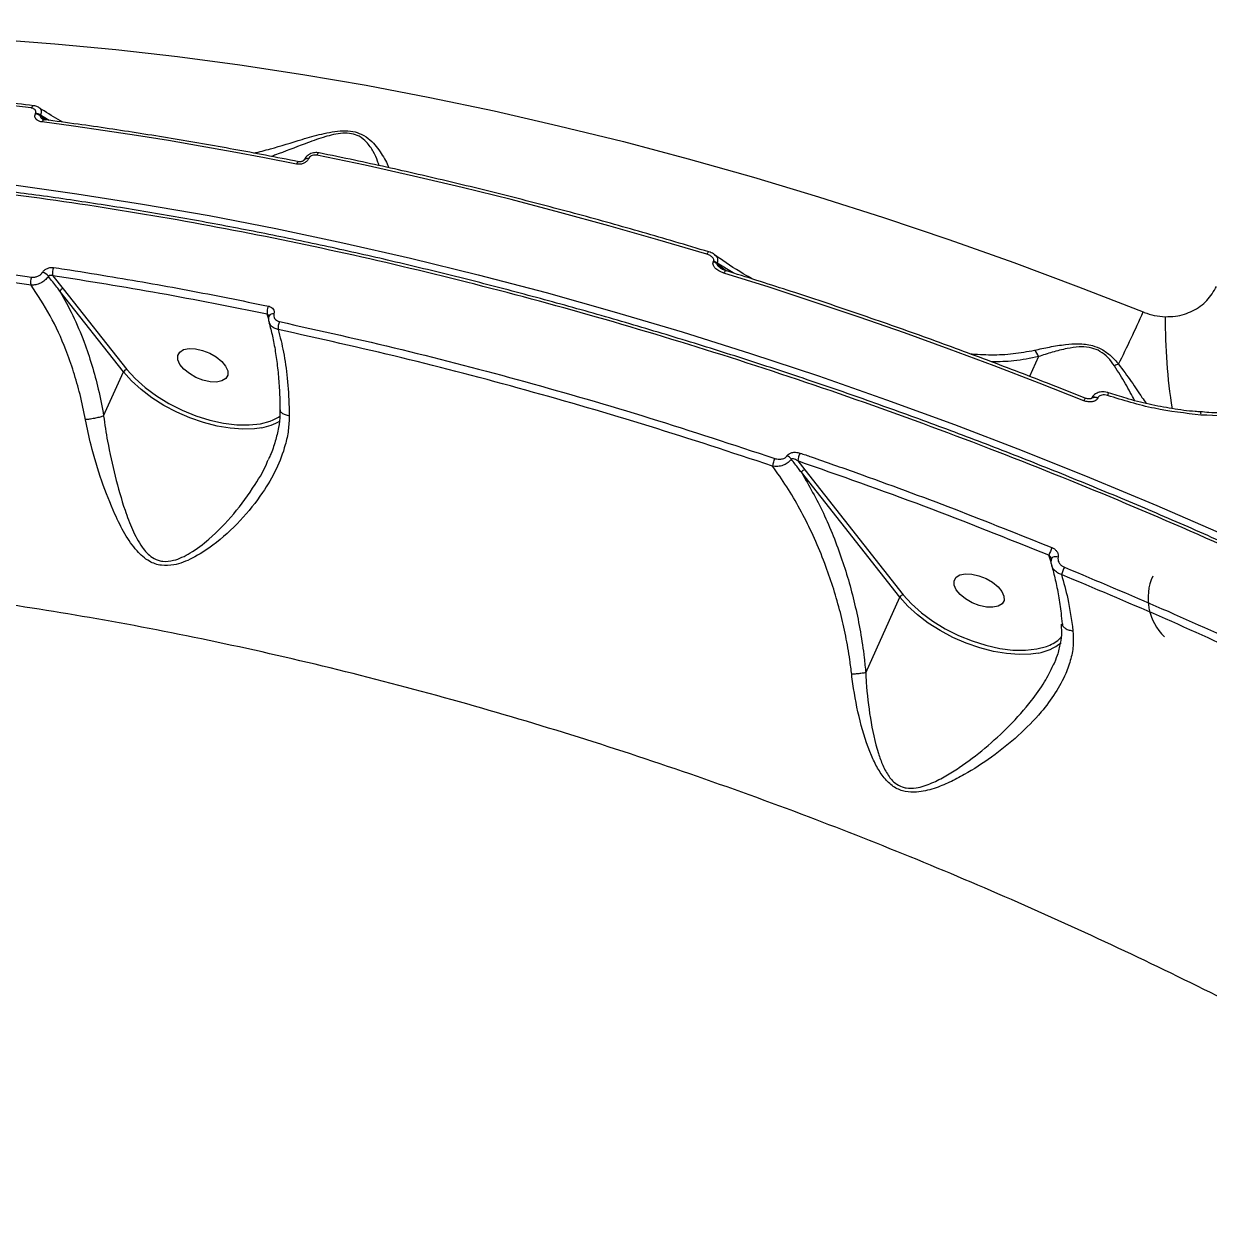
# Model space of a CAD drawing. Header units: millimetres. Extents: x -6523 to 7556, y -5559 to 6101.
# Drawn here: x -1837.7 to -1639.4, y 1370.3 to 1573 of the extents above; entities that cross this region are included whole.
import ezdxf

# ---------------------------------------------------------------- set-up
doc = ezdxf.new("R2010")
doc.units = ezdxf.units.MM
for name, color, linetype in [('DIKOM_ОБЪЕКТ', 7, 'Continuous'), ('DIKOM_РАЗМЕР_ЗОНА', 7, 'Continuous'), ('DIKOM_РАЗМЕР_ОБЪЕКТА', 7, 'Continuous')]:
    doc.layers.add(name, color=color, linetype=linetype)
doc.styles.add('style1', font='arial.ttf', dxfattribs={"width": 0.8})
doc.dimstyles.new('1-50', dxfattribs={"dimtxt": 300, "dimasz": 200, "dimexe": 100, "dimexo": 0, "dimgap": 100, "dimtad": 1, "dimtxsty": 'style1', "dimcen": 200, "dimclrd": 7, "dimclre": 7, "dimclrt": 7, "dimadec": 1, "dimazin": 2, "dimtfac": 1, "dimtmove": 0, "dimatfit": 2, "dimfxl": 0, "dimlwd": 25, "dimlwe": 18, "dimarcsym": 0})

# ---------------------------------------------------------------- blocks, each defined once
blk = doc.blocks.new('*D10')
at = {"layer": 'Defpoints', "color": 0, "transparency": 16777216}
for p in [(-1823.23, 4314.24), (3842.01, -3170.82), (6537.88, -3170.82)]:
    blk.add_point(p, dxfattribs=at)
at = {"layer": 'DIKOM_РАЗМЕР_ОБЪЕКТА', "color": 7, "lineweight": 18, "transparency": 16777216}
for p, q in [((-1823.23, 4314.24), (6637.88, 4314.24)), ((3842.01, -3170.82), (6637.88, -3170.82))]:
    blk.add_line(p, q, dxfattribs=at)
at = {"layer": 'DIKOM_РАЗМЕР_ОБЪЕКТА', "color": 7, "lineweight": 25, "transparency": 16777216}
blk.add_line((6537.88, 3914.24), (6537.88, -2770.82), dxfattribs=at)
at = {"layer": 'DIKOM_РАЗМЕР_ОБЪЕКТА', "color": 7, "transparency": 16777216}
for points in [[(6471.22, 3914.24), (6604.55, 3914.24), (6537.88, 4314.24)], [(6471.22, -2770.82), (6604.55, -2770.82), (6537.88, -3170.82)]]:
    blk.add_solid(points, dxfattribs=at)
at = {"layer": 'DIKOM_РАЗМЕР_ОБЪЕКТА', "color": 7, "transparency": 16777216, "insert": (6304.71, 207.11), "char_height": 300, "attachment_point": 5, "rotation": 90, "style": 'style1'}
blk.add_mtext('7500', dxfattribs=at)
blk = doc.blocks.new('*D13')
at = {"layer": 'Defpoints', "color": 0, "transparency": 16777216}
for p in [(-2358.18, 6101.03), (4341.71, -4605.15), (7455.88, -4605.15)]:
    blk.add_point(p, dxfattribs=at)
at = {"layer": 'DIKOM_РАЗМЕР_ЗОНА', "color": 7, "lineweight": 18, "transparency": 16777216}
for p, q in [((-2358.18, 6101.03), (7555.88, 6101.03)), ((4341.71, -4605.15), (7555.88, -4605.15))]:
    blk.add_line(p, q, dxfattribs=at)
at = {"layer": 'DIKOM_РАЗМЕР_ЗОНА', "color": 7, "lineweight": 25, "transparency": 16777216}
blk.add_line((7455.88, 5701.03), (7455.88, -4205.15), dxfattribs=at)
at = {"layer": 'DIKOM_РАЗМЕР_ЗОНА', "color": 7, "transparency": 16777216}
for points in [[(7389.22, 5701.03), (7522.55, 5701.03), (7455.88, 6101.03)], [(7389.22, -4205.15), (7522.55, -4205.15), (7455.88, -4605.15)]]:
    blk.add_solid(points, dxfattribs=at)
at = {"layer": 'DIKOM_РАЗМЕР_ЗОНА', "color": 7, "transparency": 16777216, "insert": (7222.71, 375.61), "char_height": 300, "attachment_point": 5, "rotation": 90, "style": 'style1'}
blk.add_mtext('10700', dxfattribs=at)

msp = doc.modelspace()

# ---------------------------------------------------------------- linework, layer by layer
at = {"layer": 'DIKOM_ОБЪЕКТ', "color": 7, "linetype": 'Continuous', "lineweight": 15}
for p, q in [((-1835.843, 1558.036), (-1835.807, 1558.117)), ((-1834.968, 1557.771), (-1835.004, 1557.69)), ((-1835.004, 1557.69), (-1834.083, 1557)), ((-1833.514, 1556.923), (-1834.968, 1557.771)), ((-1790.843, 1550.319), (-1790.854, 1550.294)), ((-1790.104, 1550.505), (-1790.116, 1550.48)), ((-1722.362, 1533.232), (-1722.32, 1533.327)), ((-1721.744, 1533.035), (-1721.787, 1532.941)), ((-1721.787, 1532.941), (-1720.178, 1531.721)), ((-1719.037, 1531.367), (-1721.744, 1533.035)), ((-1832.889, 1530.9), (-1831.165, 1528.736)), ((-1831.165, 1528.736), (-1820.512, 1515.211)), ((-1821.086, 1514.8), (-1831.739, 1528.326)), ((-1796.742, 1523.615), (-1797.021, 1524.453)), ((-1796.717, 1524.197), (-1796.721, 1524.187)), ((-1667.937, 1517.368), (-1669.43, 1514.055)), ((-1824.409, 1507.427), (-1821.086, 1514.8)), ((-1657.971, 1510.499), (-1658.004, 1510.425)), ((-1656.198, 1511.295), (-1656.199, 1511.296)), ((-1708.235, 1499.899), (-1707.048, 1498.403)), ((-1707.048, 1498.403), (-1690.572, 1477.485)), ((-1691.147, 1477.074), (-1707.623, 1497.993)), ((-1665.797, 1482.968), (-1666.175, 1484.1)), ((-1696.85, 1464.42), (-1691.147, 1477.074)), ((-1665.448, 1465.702), (-1665.338, 1465.91))]:
    msp.add_line(p, q, dxfattribs=at)
at = {"layer": 'DIKOM_ОБЪЕКТ', "color": 7, "linetype": 'Continuous', "lineweight": 15, "flags": 128}
for points in [[(-1842.691, 1570.5), (-1832.592, 1569.764), (-1822.372, 1568.808), (-1812.041, 1567.631), (-1801.607, 1566.236), (-1791.082, 1564.624), (-1780.475, 1562.796), (-1769.795, 1560.754), (-1759.052, 1558.5), (-1748.257, 1556.035), (-1737.42, 1553.362), (-1726.55, 1550.484), (-1715.658, 1547.404), (-1704.753, 1544.123), (-1693.847, 1540.646), (-1682.949, 1536.975), (-1672.069, 1533.114), (-1661.217, 1529.067), (-1650.404, 1524.837)], [(-1836.527, 1558.996), (-1846.311, 1560.137), (-1856.006, 1561.1), (-1865.605, 1561.883), (-1875.102, 1562.487), (-1884.491, 1562.91), (-1893.764, 1563.153), (-1902.915, 1563.215), (-1911.938, 1563.096)], [(-1836.118, 1559.374), (-1836.128, 1559.375), (-1836.211, 1559.363), (-1836.296, 1559.318), (-1836.378, 1559.239), (-1836.456, 1559.131), (-1836.527, 1558.996)], [(-1792.125, 1549.607), (-1797.51, 1550.661), (-1802.879, 1551.666), (-1808.232, 1552.621), (-1813.567, 1553.527), (-1818.883, 1554.383), (-1824.18, 1555.189), (-1829.455, 1555.946), (-1834.71, 1556.652)], [(-1788.356, 1551.484), (-1788.374, 1551.486), (-1788.442, 1551.472), (-1788.513, 1551.425), (-1788.586, 1551.345), (-1788.658, 1551.235), (-1788.727, 1551.101)], [(-1723.43, 1534.499), (-1731.639, 1536.942), (-1739.842, 1539.281), (-1748.036, 1541.517), (-1756.215, 1543.647), (-1764.378, 1545.672), (-1772.519, 1547.589), (-1780.637, 1549.399), (-1788.727, 1551.101)], [(-1791.752, 1549.99), (-1791.754, 1549.99), (-1791.825, 1549.984), (-1791.9, 1549.94), (-1791.977, 1549.86), (-1792.053, 1549.748), (-1792.125, 1549.607)], [(-1839.85, 1546.165), (-1828.911, 1544.649), (-1817.882, 1542.917), (-1806.774, 1540.971), (-1795.594, 1538.812), (-1784.352, 1536.441), (-1773.059, 1533.862), (-1761.723, 1531.076), (-1750.355, 1528.085), (-1738.963, 1524.891), (-1727.557, 1521.499), (-1716.147, 1517.91), (-1704.743, 1514.127), (-1693.354, 1510.154), (-1681.989, 1505.994), (-1670.659, 1501.651), (-1659.372, 1497.128), (-1648.139, 1492.429), (-1636.968, 1487.557), (-1625.869, 1482.518), (-1614.852, 1477.315), (-1603.926, 1471.953)], [(-1723.124, 1534.899), (-1723.14, 1534.901), (-1723.186, 1534.881), (-1723.24, 1534.829), (-1723.3, 1534.746), (-1723.364, 1534.634), (-1723.43, 1534.499)], [(-1720.281, 1531.753), (-1720.287, 1531.755), (-1720.332, 1531.741), (-1720.386, 1531.692), (-1720.447, 1531.608), (-1720.514, 1531.493), (-1720.583, 1531.352)], [(-1660.352, 1509.986), (-1667.836, 1512.941), (-1675.338, 1515.817), (-1682.856, 1518.612), (-1690.386, 1521.326), (-1697.927, 1523.958), (-1705.475, 1526.507), (-1713.028, 1528.972), (-1720.583, 1531.352)], [(-1811.986, 1517.556), (-1811.656, 1518.132), (-1811.016, 1518.529), (-1810.115, 1518.714), (-1809.028, 1518.671), (-1807.843, 1518.406), (-1806.655, 1517.938), (-1805.561, 1517.306), (-1804.649, 1516.561), (-1803.993, 1515.764), (-1803.647, 1514.979), (-1803.638, 1514.269), (-1803.968, 1513.692), (-1804.608, 1513.295), (-1805.509, 1513.111), (-1806.596, 1513.153), (-1807.781, 1513.419), (-1808.969, 1513.887), (-1810.063, 1514.518), (-1810.975, 1515.263), (-1811.631, 1516.061), (-1811.977, 1516.846), (-1811.986, 1517.556)], [(-1797.94, 1505.456), (-1799.149, 1505.283), (-1801.106, 1505.212), (-1803.211, 1505.364), (-1805.42, 1505.737), (-1807.685, 1506.321), (-1809.957, 1507.106), (-1812.185, 1508.073), (-1814.323, 1509.201), (-1816.323, 1510.467), (-1818.143, 1511.842), (-1819.742, 1513.297), (-1821.086, 1514.8)], [(-1820.512, 1515.211), (-1819.128, 1513.673), (-1817.471, 1512.19), (-1815.581, 1510.796), (-1813.502, 1509.526), (-1811.287, 1508.411), (-1808.987, 1507.476), (-1806.659, 1506.746), (-1804.359, 1506.237), (-1802.142, 1505.961), (-1800.063, 1505.926), (-1798.17, 1506.133), (-1796.511, 1506.575), (-1796.017, 1506.773)], [(-1659.057, 1510.334), (-1659.039, 1510.368), (-1658.925, 1510.473), (-1658.749, 1510.535), (-1658.524, 1510.547), (-1658.269, 1510.51), (-1658.004, 1510.425)], [(-1659.024, 1510.408), (-1659.006, 1510.441), (-1658.892, 1510.547), (-1658.716, 1510.608), (-1658.491, 1510.621), (-1658.236, 1510.583), (-1657.971, 1510.499)], [(-1796.017, 1506.773), (-1795.124, 1507.243), (-1794.893, 1507.396)], [(-1664.648, 1483.77), (-1664.886, 1483.817), (-1665.118, 1483.831), (-1665.331, 1483.813), (-1665.514, 1483.764), (-1665.654, 1483.685), (-1665.744, 1483.582), (-1665.771, 1483.515)], [(-1682.046, 1479.83), (-1681.717, 1480.406), (-1681.076, 1480.803), (-1680.176, 1480.988), (-1679.089, 1480.945), (-1677.903, 1480.68), (-1676.715, 1480.212), (-1675.621, 1479.58), (-1674.709, 1478.835), (-1674.054, 1478.038), (-1673.708, 1477.253), (-1673.699, 1476.543), (-1674.028, 1475.966), (-1674.669, 1475.569), (-1675.569, 1475.385), (-1676.656, 1475.427), (-1677.842, 1475.693), (-1679.03, 1476.16), (-1680.124, 1476.792), (-1681.036, 1477.537), (-1681.691, 1478.335), (-1682.037, 1479.12), (-1682.046, 1479.83)], [(-1668.001, 1467.73), (-1669.21, 1467.557), (-1671.166, 1467.486), (-1673.272, 1467.638), (-1675.481, 1468.01), (-1677.746, 1468.595), (-1680.017, 1469.38), (-1682.246, 1470.346), (-1684.384, 1471.475), (-1686.384, 1472.741), (-1688.203, 1474.116), (-1689.802, 1475.571), (-1691.147, 1477.074)], [(-1690.572, 1477.485), (-1689.189, 1475.947), (-1687.532, 1474.464), (-1685.642, 1473.07), (-1683.564, 1471.8), (-1681.348, 1470.685), (-1679.049, 1469.751), (-1676.721, 1469.02), (-1674.421, 1468.511), (-1672.204, 1468.235), (-1670.125, 1468.2), (-1668.232, 1468.406), (-1666.572, 1468.849), (-1666.034, 1469.067)]]:
    msp.add_lwpolyline(points, dxfattribs=at)
at = {"layer": 'DIKOM_ОБЪЕКТ', "color": 7, "linetype": 'Continuous', "lineweight": 15}
for centre, radius, start, end in [((-1836.101, 1556.218), 1.836, 53.29966, 81.92083), ((-1836.065, 1556.299), 1.836, 53.29966, 81.92083), ((-1834.215, 1556.527), 0.51, 99.86799, 165.84152), ((-1790.355, 1549.876), 0.649, 68.37389, 140.51091), ((-1790.344, 1549.898), 0.653, 68.47815, 139.929), ((-1722.91, 1531.437), 1.877, 53.23665, 73.03203), ((-1722.865, 1531.537), 1.872, 53.20838, 73.0603), ((-1834.602, 1529.853), 2.032, 155.9928, 194.90802), ((-1835.216, 1529.554), 2.008, 38.75788, 73.40252), ((-1830.961, 1531.457), 2.007, 155.61169, 196.11974), ((-1831.08, 1528.01), 0.731, 96.68334, 154.39089), ((-1794.678, 1524.833), 2.374, 155.31831, 189.2198), ((-1796.093, 1523.828), 0.725, 75.5963, 149.34806), ((-1879.394, 1627.422), 250.918, 333.66292, 335.86809), ((-1792.729, 1522.203), 2.479, 155.63326, 187.16583), ((-1551.374, 1523.418), 95.352, 179.61855, 188.92595), ((-1670.443, 1516.593), 2.624, 17.18712, 44.67369), ((-1820.427, 1514.484), 0.731, 96.67688, 154.39735), ((-1653.808, 1513.341), 2.851, 104.48968, 119.53451), ((-1659.227, 1509.642), 1.177, 139.17351, 162.99178), ((-1653.594, 1509.996), 2.911, 153.47774, 162.94846), ((-1799.508, 1514.338), 9.019, 280.01144, 300.85368), ((-1641.377, 1507.722), 0.653, 347.9105, 34.96884), ((-1707.521, 1498.239), 5.006, 155.46114, 170.8016), ((-1710.782, 1499.099), 1.832, 36.09646, 64.94503), ((-1703.259, 1499.107), 5.039, 155.27817, 170.9598), ((-1706.963, 1497.676), 0.732, 96.71351, 154.37647), ((-1654.179, 1480.147), 12.631, 155.52751, 161.76244), ((-1650.102, 1475.992), 14.807, 155.61206, 160.77085), ((-1640.6, 1476.925), 9, 155.73929, 226.11929), ((-1690.487, 1476.758), 0.732, 96.70346, 154.38652), ((-1668.263, 1474.364), 5.748, 292.81862, 317.54241), ((-1669.243, 1475.621), 7.988, 278.94822, 309.5712)]:
    msp.add_arc(centre, radius, start, end, dxfattribs=at)
for points, knots in [([(-1836.118, 1559.374), (-1837.918, 1559.594), (-1843.139, 1560.233), (-1851.71, 1561.141), (-1861.791, 1562.033), (-1871.762, 1562.727), (-1881.618, 1563.224), (-1891.35, 1563.523), (-1900.782, 1563.622), (-1907.468, 1563.56), (-1910.964, 1563.483), (-1911.498, 1563.471)], [0, 0, 0, 0, 0.0688414, 0.1996445, 0.330454, 0.4612669, 0.5920831, 0.722903, 0.8537269, 0.9776718, 1, 1, 1, 1]), ([(-1835.807, 1558.117), (-1835.782, 1558.191), (-1835.733, 1558.341), (-1835.779, 1558.555), (-1835.908, 1558.744), (-1836.136, 1558.902), (-1836.363, 1558.974), (-1836.506, 1558.993), (-1836.527, 1558.996)], [0, 0, 0, 0, 0.1673652, 0.3344458, 0.5091094, 0.7130415, 0.9577421, 1, 1, 1, 1]), ([(-1835.213, 1559.036), (-1835.251, 1559.066), (-1835.45, 1559.226), (-1835.77, 1559.34), (-1836.053, 1559.349), (-1836.124, 1559.351)], [0, 0, 0, 0, 0.1498573, 0.7859591, 1, 1, 1, 1]), ([(-1835.214, 1559.031), (-1835.148, 1558.99), (-1834.985, 1558.889), (-1834.859, 1558.602), (-1834.823, 1558.217), (-1834.919, 1557.921), (-1834.968, 1557.771)], [0, 0, 0, 0, 0.1836157, 0.454804, 0.7245175, 1, 1, 1, 1]), ([(-1831.217, 1556.613), (-1832.286, 1557.209), (-1833.635, 1557.959), (-1834.933, 1558.862), (-1835.202, 1559.049)], [0, 0, 0, 0, 0.7927183, 1, 1, 1, 1]), ([(-1834.71, 1556.652), (-1834.74, 1556.656), (-1834.965, 1556.688), (-1835.324, 1556.803), (-1835.684, 1557.059), (-1835.884, 1557.358), (-1835.955, 1557.69), (-1835.881, 1557.921), (-1835.843, 1558.036)], [0, 0, 0, 0, 0.0392472, 0.2872415, 0.4952008, 0.6710051, 0.8352987, 1, 1, 1, 1]), ([(-1835.004, 1557.69), (-1835.011, 1557.669), (-1835.023, 1557.627), (-1835.005, 1557.526), (-1834.923, 1557.388), (-1834.793, 1557.251), (-1834.688, 1557.177), (-1834.647, 1557.149)], [0, 0, 0, 0, 0.1053024, 0.2092981, 0.4644839, 0.7960771, 1, 1, 1, 1]), ([(-1834.293, 1557.04), (-1834.352, 1557.045), (-1834.504, 1557.057), (-1834.624, 1557.124), (-1834.641, 1557.138), (-1834.644, 1557.141)], [0, 0, 0, 0, 0.330706, 0.8465068, 1, 1, 1, 1]), ([(-1791.752, 1549.99), (-1793.609, 1550.356), (-1798.992, 1551.419), (-1807.858, 1553.033), (-1818.32, 1554.765), (-1827.129, 1556.077), (-1832.435, 1556.781), (-1834.303, 1557.029)], [0, 0, 0, 0, 0.1293236, 0.3750385, 0.6207631, 0.8664948, 1, 1, 1, 1]), ([(-1799.261, 1551.433), (-1798.343, 1551.663), (-1795.793, 1552.302), (-1791.973, 1553.523), (-1788.473, 1554.529), (-1786.173, 1555.022), (-1784.401, 1555.229), (-1782.674, 1555.124), (-1781.063, 1554.589), (-1779.77, 1553.664), (-1778.725, 1552.537), (-1777.664, 1550.993), (-1776.94, 1549.717), (-1776.692, 1549.025), (-1776.673, 1548.972)], [0, 0, 0, 0, 0.1064775, 0.2957674, 0.4053244, 0.4608068, 0.5179025, 0.571324, 0.624868, 0.6967359, 0.7680803, 0.8395834, 0.9877104, 1, 1, 1, 1]), ([(-1778.314, 1549.336), (-1778.389, 1549.587), (-1778.617, 1550.349), (-1779.223, 1551.707), (-1780.216, 1553.15), (-1781.44, 1554.231), (-1782.873, 1554.76), (-1784.406, 1554.812), (-1785.939, 1554.563), (-1787.003, 1554.271), (-1788.615, 1553.78), (-1791.437, 1552.75), (-1794.347, 1551.58), (-1796.11, 1550.971), (-1796.348, 1550.889)], [0, 0, 0, 0, 0.05673651, 0.17190804, 0.28609032, 0.36697509, 0.42528202, 0.48344848, 0.54238358, 0.60169998, 0.61140082, 0.74039409, 0.96509316, 1, 1, 1, 1]), ([(-1788.36, 1551.471), (-1788.417, 1551.486), (-1788.721, 1551.568), (-1789.344, 1551.511), (-1790.079, 1551.221), (-1790.607, 1550.781), (-1790.761, 1550.438), (-1790.819, 1550.308)], [0, 0, 0, 0, 0.0608168, 0.324001, 0.6100801, 0.8526275, 1, 1, 1, 1]), ([(-1788.727, 1551.101), (-1788.851, 1551.115), (-1789.1, 1551.144), (-1789.487, 1551.054), (-1789.818, 1550.877), (-1790.017, 1550.675), (-1790.084, 1550.544), (-1790.104, 1550.505)], [0, 0, 0, 0, 0.2336625, 0.467314, 0.6955725, 0.9087368, 1, 1, 1, 1]), ([(-1723.124, 1534.899), (-1725.015, 1535.468), (-1730.499, 1537.12), (-1739.571, 1539.718), (-1750.327, 1542.633), (-1761.057, 1545.365), (-1771.754, 1547.91), (-1780.852, 1549.933), (-1786.373, 1551.074), (-1788.356, 1551.484)], [0, 0, 0, 0, 0.086465, 0.2507411, 0.4150218, 0.5793055, 0.7435927, 0.9078806, 1, 1, 1, 1]), ([(-1483.323, 1394.983), (-1486.743, 1397.578), (-1495.957, 1404.569), (-1511.56, 1415.669), (-1530.238, 1428.146), (-1549.705, 1440.302), (-1569.912, 1452.086), (-1590.808, 1463.444), (-1611.934, 1474.127), (-1633.211, 1484.115), (-1654.559, 1493.403), (-1676.326, 1502.141), (-1698.454, 1510.275), (-1720.872, 1517.76), (-1743.088, 1524.433), (-1765.029, 1530.289), (-1786.632, 1535.343), (-1808.248, 1539.677), (-1829.802, 1543.244), (-1851.215, 1546.013), (-1872.016, 1547.923), (-1892.148, 1548.987), (-1911.57, 1549.238), (-1930.598, 1548.679), (-1949.147, 1547.278), (-1967.14, 1545.018), (-1984.182, 1541.949), (-2000.235, 1538.101), (-2015.286, 1533.521), (-2029.582, 1528.133), (-2043.03, 1521.917), (-2055.597, 1514.897), (-2066.396, 1507.474), (-2073.334, 1502.12), (-2076.292, 1499.277), (-2076.597, 1498.984)], [0, 0, 0, 0, 0.0184442, 0.04969, 0.0809599, 0.1122057, 0.1443591, 0.1765388, 0.2086921, 0.2399379, 0.2712077, 0.3024535, 0.3346069, 0.3667865, 0.3989399, 0.4301857, 0.4614556, 0.4927014, 0.5248547, 0.5570344, 0.5891877, 0.6204335, 0.6517033, 0.6829491, 0.7151025, 0.7472821, 0.7794355, 0.8106811, 0.8419511, 0.8731969, 0.9053502, 0.9375297, 0.9696831, 0.9968779, 1, 1, 1, 1]), ([(-1483.305, 1395.508), (-1484.489, 1396.423), (-1488.535, 1399.55), (-1495.633, 1404.802), (-1504.571, 1411.251), (-1513.657, 1417.582), (-1522.858, 1423.788), (-1532.178, 1429.87), (-1541.62, 1435.829), (-1551.188, 1441.669), (-1560.883, 1447.392), (-1570.709, 1452.998), (-1580.668, 1458.49), (-1590.762, 1463.869), (-1600.998, 1469.137), (-1611.363, 1474.288), (-1621.825, 1479.306), (-1632.341, 1484.169), (-1642.882, 1488.863), (-1653.443, 1493.388), (-1664.029, 1497.745), (-1674.642, 1501.937), (-1685.288, 1505.965), (-1695.967, 1509.83), (-1706.684, 1513.533), (-1717.441, 1517.075), (-1728.242, 1520.458), (-1739.084, 1523.68), (-1749.941, 1526.732), (-1760.767, 1529.602), (-1771.523, 1532.278), (-1782.197, 1534.759), (-1792.794, 1537.045), (-1803.32, 1539.138), (-1813.777, 1541.04), (-1824.169, 1542.751), (-1834.497, 1544.271), (-1844.766, 1545.601), (-1854.978, 1546.741), (-1865.135, 1547.691), (-1875.218, 1548.448), (-1885.188, 1549.01), (-1895.004, 1549.373), (-1904.649, 1549.536), (-1914.126, 1549.501), (-1923.439, 1549.268), (-1932.59, 1548.837), (-1941.584, 1548.209), (-1950.422, 1547.383), (-1959.107, 1546.359), (-1967.641, 1545.136), (-1976.027, 1543.713), (-1984.254, 1542.092), (-1992.295, 1540.279), (-2000.115, 1538.279), (-2007.697, 1536.097), (-2015.036, 1533.735), (-2022.137, 1531.191), (-2029.003, 1528.467), (-2035.636, 1525.56), (-2042.038, 1522.472), (-2048.21, 1519.199), (-2054.154, 1515.743), (-2059.87, 1512.1), (-2065.362, 1508.276), (-2070.586, 1504.265), (-2074.282, 1501.249), (-2076.15, 1499.523), (-2076.452, 1499.244)], [0, 0, 0, 0, 0.0064609, 0.0220861, 0.0377157, 0.0532677, 0.0687479, 0.084174, 0.0995636, 0.1149342, 0.1303035, 0.1456855, 0.1610954, 0.1765507, 0.1920689, 0.2076676, 0.2233012, 0.2388777, 0.2543768, 0.2698166, 0.2852147, 0.3005886, 0.3159561, 0.3313329, 0.3467323, 0.3621721, 0.3776696, 0.3932424, 0.4088786, 0.4244889, 0.4400112, 0.4554691, 0.4708801, 0.486262, 0.5016321, 0.517008, 0.5324016, 0.5478303, 0.5633116, 0.578863, 0.5944935, 0.6101222, 0.6256725, 0.6411532, 0.6565817, 0.6719757, 0.6873527, 0.7027303, 0.718122, 0.7335431, 0.7490114, 0.7645442, 0.7801587, 0.7957935, 0.811373, 0.8268766, 0.8423217, 0.8577256, 0.8731055, 0.8884787, 0.9038609, 0.9192648, 0.9347078, 0.9502066, 0.9657787, 0.981401, 0.9969862, 1, 1, 1, 1]), ([(-1790.116, 1550.48), (-1790.146, 1550.421), (-1790.244, 1550.231), (-1790.532, 1549.936), (-1791.012, 1549.676), (-1791.578, 1549.544), (-1791.943, 1549.586), (-1792.125, 1549.607)], [0, 0, 0, 0, 0.0931866, 0.3038911, 0.5302396, 0.765192, 1, 1, 1, 1]), ([(-1790.858, 1550.288), (-1790.86, 1550.283), (-1790.865, 1550.271), (-1790.91, 1550.213), (-1790.993, 1550.142), (-1791.124, 1550.065), (-1791.302, 1550.001), (-1791.506, 1549.968), (-1791.669, 1549.971), (-1791.737, 1549.989), (-1791.749, 1549.992)], [0, 0, 0, 0, 0.1005758, 0.2067282, 0.3128756, 0.4505356, 0.591963, 0.762853, 0.9553001, 1, 1, 1, 1]), ([(-1917.225, 1536.513), (-1914.285, 1536.52), (-1905.684, 1536.542), (-1891.093, 1536.101), (-1873.291, 1534.964), (-1855.093, 1533.225), (-1842.67, 1531.529), (-1836.459, 1530.68)], [0, 0, 0, 0, 0.11445486, 0.33476567, 0.55507576, 0.77753853, 1, 1, 1, 1]), ([(-1836.566, 1529.33), (-1842.704, 1530.169), (-1854.979, 1531.846), (-1873.082, 1533.585), (-1890.906, 1534.732), (-1905.578, 1535.177), (-1914.214, 1535.156), (-1917.148, 1535.149)], [0, 0, 0, 0, 0.2203115, 0.4406224, 0.6630844, 0.8855463, 1, 1, 1, 1]), ([(-1722.187, 1534.442), (-1722.241, 1534.485), (-1722.507, 1534.691), (-1722.837, 1534.845), (-1723.117, 1534.894), (-1723.126, 1534.896)], [0, 0, 0, 0, 0.20050299, 0.97388579, 1, 1, 1, 1]), ([(-1722.32, 1533.327), (-1722.3, 1533.392), (-1722.262, 1533.522), (-1722.324, 1533.75), (-1722.516, 1534.022), (-1722.895, 1534.303), (-1723.246, 1534.432), (-1723.43, 1534.499)], [0, 0, 0, 0, 0.1206482, 0.2406811, 0.416882, 0.6949781, 1, 1, 1, 1]), ([(-1720.583, 1531.352), (-1720.875, 1531.461), (-1721.439, 1531.672), (-1722.046, 1532.131), (-1722.352, 1532.571), (-1722.45, 1532.931), (-1722.392, 1533.132), (-1722.362, 1533.232)], [0, 0, 0, 0, 0.3047275, 0.5876302, 0.7664485, 0.8828748, 1, 1, 1, 1]), ([(-1722.179, 1534.416), (-1722.06, 1534.336), (-1721.813, 1534.17), (-1721.659, 1533.799), (-1721.623, 1533.411), (-1721.703, 1533.163), (-1721.744, 1533.035)], [0, 0, 0, 0, 0.2666253, 0.5568708, 0.7724927, 1, 1, 1, 1]), ([(-1715.725, 1530.311), (-1716.075, 1530.51), (-1717.979, 1531.587), (-1720.134, 1532.961), (-1721.899, 1534.227), (-1722.173, 1534.424)], [0, 0, 0, 0, 0.1598209, 0.8693877, 1, 1, 1, 1]), ([(-1721.787, 1532.941), (-1721.791, 1532.926), (-1721.8, 1532.894), (-1721.783, 1532.821), (-1721.697, 1532.663), (-1721.469, 1532.416), (-1721.223, 1532.263), (-1721.081, 1532.175)], [0, 0, 0, 0, 0.046753, 0.1043679, 0.2089042, 0.5450183, 1, 1, 1, 1]), ([(-1833.65, 1530.811), (-1833.669, 1530.781), (-1833.824, 1530.546), (-1834.221, 1530.119), (-1834.945, 1529.648), (-1835.775, 1529.346), (-1836.303, 1529.336), (-1836.566, 1529.33)], [0, 0, 0, 0, 0.0333429, 0.2664487, 0.5082691, 0.7552632, 1, 1, 1, 1]), ([(-1836.459, 1530.68), (-1836.292, 1530.67), (-1835.958, 1530.65), (-1835.437, 1530.8), (-1834.987, 1531.064), (-1834.746, 1531.318), (-1834.653, 1531.46), (-1834.642, 1531.478)], [0, 0, 0, 0, 0.2478842, 0.495917, 0.7364577, 0.9670287, 1, 1, 1, 1]), ([(-1834.642, 1531.478), (-1834.631, 1531.495), (-1834.538, 1531.639), (-1834.292, 1531.898), (-1833.832, 1532.166), (-1833.3, 1532.318), (-1832.959, 1532.297), (-1832.789, 1532.286)], [0, 0, 0, 0, 0.0299232, 0.2617869, 0.5039352, 0.752026, 1, 1, 1, 1]), ([(-1832.889, 1530.9), (-1832.962, 1530.925), (-1833.106, 1530.974), (-1833.324, 1530.982), (-1833.501, 1530.938), (-1833.597, 1530.873), (-1833.636, 1530.83), (-1833.646, 1530.816), (-1833.65, 1530.811)], [0, 0, 0, 0, 0.27261945, 0.53263728, 0.76673199, 0.9319723, 0.97408981, 1, 1, 1, 1]), ([(-1831.739, 1528.326), (-1831.901, 1528.54), (-1832.531, 1529.374), (-1833.172, 1530.198), (-1833.65, 1530.811)], [0, 0, 0, 0, 0.2563568, 1, 1, 1, 1]), ([(-1797.021, 1524.453), (-1803.04, 1525.665), (-1815.092, 1528.092), (-1826.952, 1529.963), (-1832.889, 1530.9)], [0, 0, 0, 0, 0.4994497, 1, 1, 1, 1]), ([(-1832.789, 1532.286), (-1832.187, 1532.195), (-1829.178, 1531.74), (-1821.723, 1530.548), (-1810.36, 1528.562), (-1801.345, 1526.737), (-1796.835, 1525.825)], [0, 0, 0, 0, 0.0507681, 0.253849, 0.6266962, 1, 1, 1, 1]), ([(-1720.273, 1531.772), (-1720.349, 1531.789), (-1720.661, 1531.86), (-1720.978, 1532.033), (-1721.148, 1532.18), (-1721.17, 1532.199)], [0, 0, 0, 0, 0.2180282, 0.8989696, 1, 1, 1, 1]), ([(-1660.118, 1510.412), (-1661.99, 1511.157), (-1667.419, 1513.317), (-1676.437, 1516.771), (-1687.173, 1520.717), (-1697.934, 1524.495), (-1708.52, 1528.039), (-1715.972, 1530.417), (-1719.828, 1531.613), (-1720.281, 1531.753)], [0, 0, 0, 0, 0.0939966, 0.272577, 0.4511628, 0.6297499, 0.8083368, 0.9775292, 1, 1, 1, 1]), ([(-1827.464, 1506.803), (-1827.746, 1508.217), (-1828.291, 1510.952), (-1829.41, 1514.857), (-1830.998, 1519.346), (-1833.281, 1524.399), (-1835.462, 1527.672), (-1836.566, 1529.33)], [0, 0, 0, 0, 0.164793, 0.3184406, 0.4735233, 0.7333105, 1, 1, 1, 1]), ([(-1646.725, 1524.053), (-1646.145, 1524.064), (-1644.522, 1524.095), (-1642.02, 1524.922), (-1639.569, 1526.639), (-1638.615, 1528.287), (-1638.133, 1529.118)], [0, 0, 0, 0, 0.1529609, 0.4283747, 0.7114383, 1, 1, 1, 1]), ([(-1831.739, 1528.326), (-1831.002, 1527.002), (-1829.518, 1524.337), (-1827.761, 1520.137), (-1826.352, 1515.968), (-1825.228, 1511.831), (-1824.687, 1508.924), (-1824.409, 1507.427)], [0, 0, 0, 0, 0.219899, 0.4427753, 0.6236712, 0.8062565, 1, 1, 1, 1]), ([(-1796.72, 1524.19), (-1796.728, 1524.215), (-1796.749, 1524.285), (-1796.842, 1524.376), (-1796.945, 1524.432), (-1797.009, 1524.45), (-1797.021, 1524.453)], [0, 0, 0, 0, 0.2026713, 0.5596916, 0.9174405, 1, 1, 1, 1]), ([(-1796.835, 1525.825), (-1796.8, 1525.816), (-1796.611, 1525.773), (-1796.3, 1525.626), (-1796.006, 1525.322), (-1795.853, 1524.941), (-1795.893, 1524.667), (-1795.913, 1524.53)], [0, 0, 0, 0, 0.054586, 0.2913731, 0.5278283, 0.7639989, 1, 1, 1, 1]), ([(-1795.913, 1524.53), (-1795.933, 1524.392), (-1795.974, 1524.117), (-1795.819, 1523.733), (-1795.523, 1523.427), (-1795.211, 1523.278), (-1795.022, 1523.234), (-1794.987, 1523.226)], [0, 0, 0, 0, 0.2363934, 0.4729093, 0.7098616, 0.9468426, 1, 1, 1, 1]), ([(-1650.404, 1524.837), (-1650.35, 1524.815), (-1649.747, 1524.578), (-1648.527, 1524.205), (-1647.333, 1524.104), (-1646.725, 1524.053)], [0, 0, 0, 0, 0.0467922, 0.5142713, 1, 1, 1, 1]), ([(-1796.703, 1524.194), (-1796.719, 1524.15), (-1796.828, 1523.844), (-1796.842, 1523.447), (-1796.705, 1523.164), (-1796.688, 1523.129)], [0, 0, 0, 0, 0.1296572, 0.8923874, 1, 1, 1, 1]), ([(-1796.732, 1523.091), (-1796.533, 1522.342), (-1796.131, 1520.833), (-1795.655, 1518.271), (-1795.277, 1515.504), (-1795.027, 1512.529), (-1794.901, 1510.152), (-1794.903, 1508.735), (-1794.903, 1508.409)], [0, 0, 0, 0, 0.1852196, 0.3732057, 0.5626773, 0.7529437, 0.9432347, 1, 1, 1, 1]), ([(-1795.189, 1521.894), (-1795.246, 1521.906), (-1795.56, 1521.975), (-1796.066, 1522.212), (-1796.527, 1522.636), (-1796.629, 1522.978), (-1796.669, 1523.111)], [0, 0, 0, 0, 0.078486, 0.4280681, 0.7775952, 1, 1, 1, 1]), ([(-1794.987, 1523.226), (-1788.171, 1521.712), (-1774.537, 1518.685), (-1753.835, 1513.25), (-1732.995, 1507.217), (-1719.049, 1502.618), (-1712.075, 1500.318)], [0, 0, 0, 0, 0.2485966, 0.4971929, 0.7485967, 1, 1, 1, 1]), ([(-1795.189, 1521.894), (-1794.872, 1520.663), (-1794.233, 1518.178), (-1793.633, 1513.764), (-1793.389, 1510.105), (-1793.352, 1507.936), (-1793.344, 1507.477)], [0, 0, 0, 0, 0.2991599, 0.6039873, 0.9163491, 1, 1, 1, 1]), ([(-1712.463, 1499.039), (-1719.343, 1501.309), (-1733.103, 1505.848), (-1753.819, 1511.855), (-1774.554, 1517.31), (-1788.31, 1520.366), (-1795.189, 1521.894)], [0, 0, 0, 0, 0.2485966, 0.4971936, 0.7485973, 1, 1, 1, 1]), ([(-1679.482, 1517.862), (-1678.268, 1517.777), (-1675.807, 1517.605), (-1672.151, 1517.783), (-1669.772, 1518.219), (-1668.578, 1518.437)], [0, 0, 0, 0, 0.3266234, 0.6620152, 1, 1, 1, 1]), ([(-1668.578, 1518.437), (-1667.76, 1518.622), (-1666.127, 1518.99), (-1663.661, 1519.404), (-1661.248, 1519.586), (-1659.116, 1519.364), (-1657.221, 1518.597), (-1655.72, 1517.482), (-1654.932, 1516.574), (-1654.521, 1516.102)], [0, 0, 0, 0, 0.184782, 0.3692504, 0.5090858, 0.6522167, 0.7508588, 0.8702111, 1, 1, 1, 1]), ([(-1655.213, 1515.822), (-1655.551, 1516.287), (-1656.189, 1517.166), (-1657.487, 1518.254), (-1659.102, 1518.912), (-1660.321, 1519.005), (-1661.707, 1518.958), (-1663.38, 1518.7), (-1665.661, 1518.11), (-1667.178, 1517.615), (-1667.937, 1517.368)], [0, 0, 0, 0, 0.1297968, 0.2451247, 0.3384626, 0.4557891, 0.477232, 0.6177205, 0.8086909, 1, 1, 1, 1]), ([(-1667.937, 1517.368), (-1669.303, 1517.083), (-1671.851, 1516.551), (-1674.512, 1516.501), (-1675.745, 1516.478)], [0, 0, 0, 0, 0.5364807, 1, 1, 1, 1]), ([(-1651.854, 1510.016), (-1651.865, 1510.038), (-1652.291, 1510.838), (-1653.299, 1512.793), (-1654.575, 1514.813), (-1655.213, 1515.822)], [0, 0, 0, 0, 0.013964, 0.5074402, 1, 1, 1, 1]), ([(-1654.521, 1516.102), (-1653.795, 1515.121), (-1652.325, 1513.136), (-1650.866, 1510.907), (-1650.152, 1509.85), (-1649.932, 1509.525)], [0, 0, 0, 0, 0.40310982, 0.81623883, 1, 1, 1, 1]), ([(-1658.004, 1510.425), (-1658.051, 1510.343), (-1658.161, 1510.153), (-1658.486, 1509.925), (-1658.986, 1509.772), (-1659.648, 1509.761), (-1660.109, 1509.909), (-1660.352, 1509.986)], [0, 0, 0, 0, 0.12058409, 0.27838864, 0.47059473, 0.720825, 1, 1, 1, 1]), ([(-1659.045, 1510.361), (-1659.055, 1510.354), (-1659.078, 1510.34), (-1659.169, 1510.305), (-1659.323, 1510.276), (-1659.574, 1510.272), (-1659.86, 1510.313), (-1660.043, 1510.392), (-1660.113, 1510.421)], [0, 0, 0, 0, 0.0805765, 0.1860077, 0.3107607, 0.5146642, 0.8144362, 1, 1, 1, 1]), ([(-1656.203, 1511.284), (-1656.286, 1511.315), (-1656.668, 1511.457), (-1657.343, 1511.493), (-1658.114, 1511.32), (-1658.656, 1510.952), (-1658.961, 1510.623), (-1659.013, 1510.419), (-1659.017, 1510.406)], [0, 0, 0, 0, 0.081085, 0.3737102, 0.6040481, 0.8025698, 0.9872621, 1, 1, 1, 1]), ([(-1656.377, 1510.85), (-1656.541, 1510.893), (-1656.865, 1510.979), (-1657.323, 1510.952), (-1657.67, 1510.828), (-1657.877, 1510.667), (-1657.944, 1510.546), (-1657.971, 1510.499)], [0, 0, 0, 0, 0.2734465, 0.5392826, 0.7386514, 0.8988867, 1, 1, 1, 1]), ([(-1640.738, 1507.585), (-1643.35, 1507.879), (-1648.639, 1508.473), (-1653.777, 1510.051), (-1656.377, 1510.85)], [0, 0, 0, 0, 0.4938402, 1, 1, 1, 1]), ([(-1640.84, 1508.118), (-1641.12, 1508.134), (-1642.687, 1508.222), (-1645.56, 1508.629), (-1649.433, 1509.356), (-1652.994, 1510.25), (-1655.221, 1510.996), (-1656.189, 1511.321)], [0, 0, 0, 0, 0.0540973, 0.3031962, 0.5537897, 0.8057949, 1, 1, 1, 1]), ([(-1794.918, 1508.427), (-1794.908, 1508.167), (-1794.872, 1507.193), (-1795.116, 1505.436), (-1795.656, 1503.164), (-1796.26, 1501.363), (-1796.749, 1500.349), (-1796.869, 1500.1)], [0, 0, 0, 0, 0.0939973, 0.3518205, 0.6234034, 0.9075918, 1, 1, 1, 1]), ([(-1794.857, 1508.431), (-1794.851, 1508.342), (-1794.838, 1508.136), (-1794.489, 1507.84), (-1793.99, 1507.622), (-1793.573, 1507.518), (-1793.386, 1507.485), (-1793.344, 1507.477)], [0, 0, 0, 0, 0.2160598, 0.5033572, 0.7906892, 0.952162, 1, 1, 1, 1]), ([(-1626.234, 1508.861), (-1626.787, 1508.75), (-1628.564, 1508.393), (-1631.667, 1508.064), (-1635.51, 1507.884), (-1638.58, 1507.914), (-1640.36, 1508.08), (-1640.839, 1508.124)], [0, 0, 0, 0, 0.11827123, 0.38021492, 0.64213052, 0.90377128, 1, 1, 1, 1]), ([(-1625.826, 1508.313), (-1628.231, 1507.951), (-1633.099, 1507.219), (-1638.172, 1507.462), (-1640.738, 1507.585)], [0, 0, 0, 0, 0.4941776, 1, 1, 1, 1]), ([(-1793.344, 1507.477), (-1793.374, 1506.665), (-1793.436, 1505.027), (-1794.093, 1502.008), (-1795.447, 1498.455), (-1797.95, 1494.162), (-1801.466, 1489.792), (-1805.491, 1486.102), (-1809.296, 1483.609), (-1812.272, 1482.43), (-1814.812, 1482.287), (-1817.021, 1483.06), (-1819.086, 1484.924), (-1820.921, 1487.666), (-1822.874, 1491.57), (-1824.792, 1496.53), (-1826.446, 1501.906), (-1827.169, 1505.383), (-1827.464, 1506.803)], [0, 0, 0, 0, 0.0400998, 0.0808878, 0.1499717, 0.221163, 0.3125709, 0.4066963, 0.4681056, 0.5184495, 0.5509518, 0.5857534, 0.6308471, 0.6885509, 0.7478286, 0.8397941, 0.9345766, 1, 1, 1, 1]), ([(-1824.414, 1507.421), (-1824.6, 1507.359), (-1824.973, 1507.234), (-1825.753, 1507.053), (-1826.568, 1506.907), (-1827.144, 1506.833), (-1827.419, 1506.807), (-1827.464, 1506.803)], [0, 0, 0, 0, 0.2440043, 0.4880127, 0.7320112, 0.9571104, 1, 1, 1, 1]), ([(-1824.409, 1507.427), (-1824.41, 1507.426), (-1824.411, 1507.423), (-1824.413, 1507.422), (-1824.414, 1507.421), (-1824.414, 1507.421)], [0, 0, 0, 0, 0.4959121, 0.9106027, 1, 1, 1, 1]), ([(-1824.414, 1507.421), (-1824.414, 1507.42), (-1824.233, 1506.016), (-1823.699, 1502.616), (-1822.53, 1497.274), (-1821.131, 1492.344), (-1819.635, 1488.373), (-1818.229, 1485.633), (-1816.615, 1483.83), (-1815.284, 1483.232), (-1814.087, 1483.024), (-1812.815, 1483.153), (-1811.278, 1483.728), (-1809.238, 1484.831), (-1806.211, 1487.164), (-1802.484, 1490.994), (-1799.305, 1495.464), (-1797.423, 1498.562), (-1796.894, 1500.014), (-1796.862, 1500.101)], [0, 0, 0, 0, 0.0000688, 0.078351, 0.1888939, 0.3025071, 0.3704129, 0.4395169, 0.489506, 0.5181481, 0.5266132, 0.5613514, 0.5892325, 0.6179146, 0.6895375, 0.7991727, 0.9115604, 0.9947088, 1, 1, 1, 1]), ([(-1709.302, 1500.178), (-1709.326, 1500.143), (-1709.466, 1499.937), (-1709.827, 1499.58), (-1710.506, 1499.192), (-1711.365, 1498.966), (-1712.047, 1498.965), (-1712.404, 1499.029), (-1712.463, 1499.039)], [0, 0, 0, 0, 0.0394945, 0.2326409, 0.4437337, 0.6867289, 0.9479421, 1, 1, 1, 1]), ([(-1712.075, 1500.318), (-1711.827, 1500.257), (-1711.391, 1500.148), (-1710.779, 1500.223), (-1710.336, 1500.409), (-1710.106, 1500.614), (-1710.021, 1500.737), (-1710.006, 1500.758)], [0, 0, 0, 0, 0.327727, 0.5739082, 0.7796199, 0.9627922, 1, 1, 1, 1]), ([(-1710.006, 1500.758), (-1709.988, 1500.784), (-1709.897, 1500.915), (-1709.646, 1501.129), (-1709.173, 1501.321), (-1708.533, 1501.391), (-1708.084, 1501.277), (-1707.836, 1501.214)], [0, 0, 0, 0, 0.0440732, 0.2245326, 0.4337955, 0.687511, 1, 1, 1, 1]), ([(-1708.235, 1499.899), (-1708.364, 1499.98), (-1708.589, 1500.121), (-1708.901, 1500.233), (-1709.113, 1500.259), (-1709.227, 1500.232), (-1709.277, 1500.204), (-1709.295, 1500.185), (-1709.302, 1500.178)], [0, 0, 0, 0, 0.36934999, 0.6445341, 0.83718013, 0.92698868, 0.97113583, 1, 1, 1, 1]), ([(-1707.623, 1497.993), (-1707.784, 1498.206), (-1708.34, 1498.938), (-1708.903, 1499.664), (-1709.302, 1500.178)], [0, 0, 0, 0, 0.2912692, 1, 1, 1, 1]), ([(-1707.836, 1501.214), (-1707.213, 1501), (-1704.097, 1499.926), (-1695.492, 1496.892), (-1682.03, 1491.932), (-1671.13, 1487.565), (-1665.675, 1485.379)], [0, 0, 0, 0, 0.0441406, 0.2207145, 0.6100124, 1, 1, 1, 1]), ([(-1699.202, 1464.164), (-1699.3, 1464.969), (-1699.561, 1467.125), (-1700.172, 1470.587), (-1701.382, 1475.882), (-1703.054, 1481.202), (-1705.167, 1486.417), (-1707.081, 1490.432), (-1709.203, 1494.238), (-1711.035, 1497.079), (-1712.155, 1498.617), (-1712.463, 1499.039)], [0, 0, 0, 0, 0.0601176, 0.1609808, 0.2618616, 0.4689737, 0.5884092, 0.7078534, 0.8306431, 0.9534354, 1, 1, 1, 1]), ([(-1666.175, 1484.1), (-1673.145, 1486.887), (-1687.105, 1492.469), (-1701.185, 1497.42), (-1708.235, 1499.899)], [0, 0, 0, 0, 0.4992728, 1, 1, 1, 1]), ([(-1707.623, 1497.993), (-1706.351, 1495.77), (-1704.43, 1492.409), (-1702.269, 1487.366), (-1700.365, 1482.226), (-1698.827, 1476.822), (-1697.705, 1471.267), (-1697.15, 1467.56), (-1696.93, 1465.263), (-1696.85, 1464.42)], [0, 0, 0, 0, 0.2355409, 0.3560369, 0.4765287, 0.7016586, 0.817295, 0.9329169, 1, 1, 1, 1]), ([(-1665.787, 1483.58), (-1665.797, 1483.611), (-1665.828, 1483.713), (-1665.939, 1483.873), (-1666.064, 1484.011), (-1666.151, 1484.08), (-1666.175, 1484.1)], [0, 0, 0, 0, 0.1439284, 0.4748938, 0.8543106, 1, 1, 1, 1]), ([(-1665.675, 1485.379), (-1665.613, 1485.351), (-1665.386, 1485.25), (-1665.048, 1485.003), (-1664.752, 1484.616), (-1664.596, 1484.187), (-1664.631, 1483.909), (-1664.648, 1483.77)], [0, 0, 0, 0, 0.0918802, 0.3355402, 0.5630798, 0.7814326, 1, 1, 1, 1]), ([(-1665.761, 1483.511), (-1665.771, 1483.484), (-1665.87, 1483.217), (-1665.871, 1482.815), (-1665.746, 1482.491), (-1665.714, 1482.409)], [0, 0, 0, 0, 0.07810664, 0.76405923, 1, 1, 1, 1]), ([(-1665.785, 1483.581), (-1665.78, 1483.571), (-1665.761, 1483.526), (-1665.77, 1483.517), (-1665.771, 1483.515), (-1665.771, 1483.514)], [0, 0, 0, 0, 0.2028994, 0.874838, 1, 1, 1, 1]), ([(-1665.741, 1482.409), (-1665.527, 1481.622), (-1665.093, 1480.027), (-1664.573, 1477.325), (-1664.193, 1474.844), (-1664.042, 1473.197), (-1663.987, 1472.595)], [0, 0, 0, 0, 0.2735682, 0.5547119, 0.837048, 1, 1, 1, 1]), ([(-1664.084, 1480.869), (-1664.187, 1480.905), (-1664.566, 1481.036), (-1665.119, 1481.397), (-1665.577, 1481.912), (-1665.678, 1482.278), (-1665.716, 1482.416)], [0, 0, 0, 0, 0.1294041, 0.4760653, 0.8012, 1, 1, 1, 1]), ([(-1664.648, 1483.77), (-1664.666, 1483.627), (-1664.701, 1483.342), (-1664.541, 1482.902), (-1664.237, 1482.501), (-1663.888, 1482.241), (-1663.653, 1482.135), (-1663.589, 1482.106)], [0, 0, 0, 0, 0.2169064, 0.4334639, 0.6619687, 0.9080744, 1, 1, 1, 1]), ([(-1663.589, 1482.106), (-1658.138, 1479.815), (-1647.236, 1475.234), (-1631.026, 1467.879), (-1614.928, 1460.206), (-1604.352, 1454.792), (-1599.063, 1452.085)], [0, 0, 0, 0, 0.2490993, 0.4981996, 0.7491005, 1, 1, 1, 1]), ([(-1570.144, 1371.566), (-1575.325, 1374.86), (-1585.692, 1381.453), (-1601.734, 1390.909), (-1618.082, 1400.021), (-1634.96, 1408.852), (-1652.338, 1417.369), (-1670.191, 1425.534), (-1688.231, 1433.212), (-1706.935, 1440.587), (-1726.271, 1447.582), (-1746.188, 1454.127), (-1766.289, 1460.065), (-1786.507, 1465.35), (-1806.774, 1469.947), (-1826.621, 1473.75), (-1845.986, 1476.768), (-1864.824, 1479.026), (-1883.465, 1480.565), (-1901.834, 1481.348), (-1919.857, 1481.354), (-1937.122, 1480.583), (-1953.59, 1479.06), (-1969.236, 1476.822), (-1984.331, 1473.833), (-1998.796, 1470.071), (-2012.563, 1465.529), (-2024.489, 1460.651), (-2034.749, 1455.628), (-2043.557, 1450.612), (-2051.79, 1445.168), (-2059.414, 1439.313), (-2066.398, 1433.076), (-2072.734, 1426.446), (-2078.474, 1419.454), (-2081.737, 1414.482), (-2083.369, 1411.996)], [0, 0, 0, 0, 0.0277653, 0.0555639, 0.0833624, 0.1111276, 0.1400315, 0.1689729, 0.1979143, 0.226818, 0.2582448, 0.2896959, 0.3211225, 0.3534673, 0.3858385, 0.4181832, 0.4495061, 0.4808531, 0.5121759, 0.5444126, 0.5766758, 0.6089124, 0.640161, 0.6714337, 0.7026821, 0.7348413, 0.7670266, 0.7991857, 0.8241463, 0.8491072, 0.8742671, 0.8994269, 0.9244695, 0.9495122, 0.9747561, 1, 1, 1, 1]), ([(-1664.084, 1480.869), (-1663.713, 1479.552), (-1662.908, 1476.693), (-1662.425, 1473.293), (-1662.165, 1471.459)], [0, 0, 0, 0, 0.4604915, 1, 1, 1, 1]), ([(-1599.699, 1450.915), (-1604.938, 1453.597), (-1615.416, 1458.961), (-1631.438, 1466.602), (-1647.65, 1473.962), (-1658.606, 1478.566), (-1664.084, 1480.869)], [0, 0, 0, 0, 0.2491005, 0.4982002, 0.7491004, 1, 1, 1, 1]), ([(-1664.155, 1472.574), (-1664.123, 1472.16), (-1664.039, 1471.103), (-1664.259, 1469.35), (-1664.701, 1467.466), (-1665.218, 1466.248), (-1665.45, 1465.703)], [0, 0, 0, 0, 0.1850711, 0.4725425, 0.7639366, 1, 1, 1, 1]), ([(-1663.939, 1472.594), (-1663.932, 1472.504), (-1663.914, 1472.257), (-1663.575, 1471.908), (-1663.011, 1471.613), (-1662.491, 1471.493), (-1662.208, 1471.463), (-1662.165, 1471.459)], [0, 0, 0, 0, 0.1588867, 0.4336395, 0.7083882, 0.9556372, 1, 1, 1, 1]), ([(-1662.165, 1471.459), (-1662.121, 1470.714), (-1662.029, 1469.163), (-1662.458, 1466.75), (-1663.409, 1463.99), (-1665.059, 1460.972), (-1667.704, 1457.456), (-1671.278, 1453.813), (-1675.635, 1450.295), (-1679.557, 1447.754), (-1682.803, 1446.052), (-1685.446, 1444.975), (-1687.952, 1444.356), (-1690.263, 1444.431), (-1692.13, 1445.175), (-1693.683, 1446.604), (-1694.915, 1448.457), (-1696.448, 1451.664), (-1697.893, 1456.371), (-1698.81, 1461.001), (-1699.136, 1463.631), (-1699.202, 1464.164)], [0, 0, 0, 0, 0.0399712, 0.0832986, 0.1277347, 0.1880428, 0.2502369, 0.3338821, 0.4199843, 0.5013468, 0.5430297, 0.5846628, 0.6297925, 0.6581315, 0.6869626, 0.7180484, 0.7529307, 0.7887575, 0.8810065, 0.9758695, 1, 1, 1, 1]), ([(-1696.856, 1464.414), (-1696.855, 1464.412), (-1696.833, 1463.884), (-1696.676, 1461.341), (-1696.162, 1456.773), (-1695.198, 1452.134), (-1694.027, 1448.901), (-1693.079, 1447.098), (-1691.844, 1445.771), (-1690.753, 1445.278), (-1689.661, 1445.052), (-1688.033, 1445.107), (-1685.792, 1445.894), (-1683.414, 1447.115), (-1680.42, 1449.019), (-1676.817, 1451.765), (-1672.726, 1455.518), (-1669.401, 1459.277), (-1666.921, 1462.708), (-1665.912, 1464.759), (-1665.448, 1465.702)], [0, 0, 0, 0, 0.0001033, 0.0285908, 0.137805, 0.2494066, 0.2891161, 0.3295591, 0.3628348, 0.3873343, 0.3929399, 0.4231743, 0.4736585, 0.5213119, 0.5690246, 0.6667464, 0.7664424, 0.8683083, 0.9394813, 1, 1, 1, 1]), ([(-1696.856, 1464.414), (-1697.047, 1464.387), (-1697.429, 1464.335), (-1698.218, 1464.251), (-1698.83, 1464.195), (-1699.153, 1464.168), (-1699.202, 1464.164)], [0, 0, 0, 0, 0.315741, 0.6314777, 0.9437671, 1, 1, 1, 1]), ([(-1696.85, 1464.42), (-1696.85, 1464.419), (-1696.852, 1464.416), (-1696.854, 1464.414), (-1696.855, 1464.414), (-1696.856, 1464.414)], [0, 0, 0, 0, 0.42582284, 0.78390587, 1, 1, 1, 1])]:
    msp.add_open_spline(points, degree=3, knots=knots, dxfattribs=at)

# ---------------------------------------------------------------- dimensions: what is measured, and where the dimension line sits
at = {"layer": 'DIKOM_РАЗМЕР_ЗОНА'}
dim = msp.add_linear_dim(base=(7455.882, -4605.145), p1=(-2358.182, 6101.03), p2=(4341.706, -4605.145), angle=90, text='10700', dimstyle='1-50', override={"dimasz": 400, "dimgap": 80}, dxfattribs=at)
dim.commit()
dim.dimension.update_dxf_attribs({"geometry": '*D13', "text_midpoint": (7455.882, 375.606), "dimtype": 160})
at = {"layer": 'DIKOM_РАЗМЕР_ОБЪЕКТА'}
dim = msp.add_linear_dim(base=(6537.882, -3170.823), p1=(-1823.231, 4314.242), p2=(3842.008, -3170.823), angle=90, text='7500', dimstyle='1-50', override={"dimasz": 400, "dimgap": 80}, dxfattribs=at)
dim.commit()
dim.dimension.update_dxf_attribs({"geometry": '*D10', "text_midpoint": (6537.882, 207.106), "dimtype": 160})

doc.saveas('drawing.dxf')
